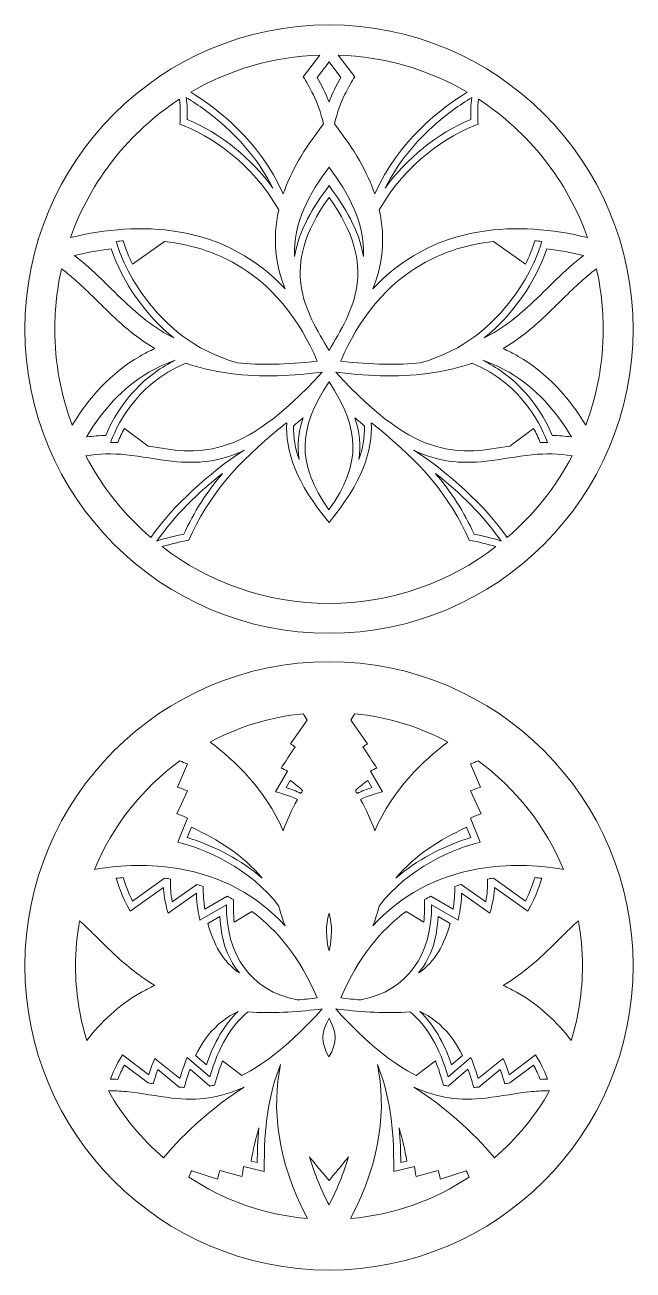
# Model space of a CAD drawing. Header units: millimetres. Extents: x -393 to 393, y -393 to 393.
# Drawn here: x -127 to 127, y -127 to 393 of the extents above; entities that cross this region are included whole.
import ezdxf

# ---------------------------------------------------------------- set-up
doc = ezdxf.new("R2010")
doc.units = ezdxf.units.MM
doc.header["$MEASUREMENT"] = 0
doc.layers.add('layer 1', color=7, linetype='Continuous')

msp = doc.modelspace()

# ---------------------------------------------------------------- linework, layer by layer
at = {"layer": 'layer 1', "lineweight": 9}
for points, knots in [([(126.9587, 265.8121), (126.9587, 335.9523), (70.0989, 392.8121), (-0.0413, 392.8121), (-0.0413, 392.8121), (-70.1815, 392.8121), (-127.0413, 335.9523), (-127.0413, 265.8121), (-127.0413, 265.8121), (-127.0413, 195.6719), (-70.1815, 138.8121), (-0.0413, 138.8121), (-0.0413, 138.8121), (70.0989, 138.8121), (126.9587, 195.6719), (126.9587, 265.8121)], [0, 0, 0, 0, 0.2, 0.2, 0.2, 0.2, 0.4, 0.4, 0.4, 0.4, 0.6, 0.6, 0.6, 0.6, 1, 1, 1, 1]), ([(-10.7662, 371.1088), (-8.4696, 367.4139), (-4.7272, 361.3455), (-2.2898, 351.4717), (-2.2898, 351.4717), (-10.7038, 340.8171), (-16.0721, 331.1531), (-19.135, 322.2672), (-19.135, 322.2672), (-29.0121, 344.4847), (-46.9626, 358.0995), (-57.7676, 364.7082), (-57.7676, 364.7082), (-41.8533, 374.0176), (-23.4901, 379.5955), (-3.879, 380.2414), (-3.879, 380.2414), (-3.879, 380.2414), (-10.7662, 371.1088), (-10.7662, 371.1088)], [0, 0, 0, 0, 0.16666667, 0.16666667, 0.16666667, 0.16666667, 0.33333333, 0.33333333, 0.33333333, 0.33333333, 0.5, 0.5, 0.5, 0.5, 0.66666667, 0.66666667, 0.66666667, 0.66666667, 1, 1, 1, 1]), ([(3.7964, 380.2414), (23.4075, 379.5955), (41.7707, 374.0176), (57.685, 364.7082), (57.685, 364.7082), (46.88, 358.0994), (28.9296, 344.4846), (19.0524, 322.2671), (19.0524, 322.2671), (15.9895, 331.1531), (10.6212, 340.817), (2.2072, 351.4717), (2.2072, 351.4717), (4.6446, 361.3455), (8.387, 367.4139), (10.6836, 371.1088), (10.6836, 371.1088), (10.6836, 371.1088), (3.7964, 380.2414), (3.7964, 380.2414)], [0, 0, 0, 0, 0.16666667, 0.16666667, 0.16666667, 0.16666667, 0.33333333, 0.33333333, 0.33333333, 0.33333333, 0.5, 0.5, 0.5, 0.5, 0.66666667, 0.66666667, 0.66666667, 0.66666667, 1, 1, 1, 1]), ([(-0.0413, 377.3408), (-0.0413, 377.3408), (4.8883, 370.8039), (4.8883, 370.8039), (4.8883, 370.8039), (2.9752, 367.497), (1.3443, 364.194), (-0.0413, 360.4893), (-0.0413, 360.4893), (-1.4269, 364.194), (-3.0578, 367.497), (-4.9709, 370.8039), (-4.9709, 370.8039), (-4.9709, 370.8039), (-0.0413, 377.3408), (-0.0413, 377.3408)], [0, 0, 0, 0, 0.2, 0.2, 0.2, 0.2, 0.4, 0.4, 0.4, 0.4, 0.6, 0.6, 0.6, 0.6, 1, 1, 1, 1]), ([(-62.3075, 351.3994), (-49.7044, 346.7366), (-32.0277, 334.9988), (-21.0456, 315.5965), (-21.0456, 315.5965), (-23.8429, 303.2865), (-22.2052, 292.4933), (-18.3802, 282.5708), (-18.3802, 282.5708), (-29.8048, 294.9576), (-44.5849, 303.3664), (-63.0446, 306.4482), (-63.0446, 306.4482), (-77.8181, 308.9146), (-93.4042, 307.6595), (-108.0095, 304.0027), (-108.0095, 304.0027), (-99.5522, 327.9115), (-83.3783, 348.1737), (-62.4807, 361.7959), (-62.4807, 361.7959), (-62.029, 358.076), (-62.0516, 354.3405), (-62.3075, 351.3994)], [0, 0, 0, 0, 0.14285714, 0.14285714, 0.14285714, 0.14285714, 0.28571429, 0.28571429, 0.28571429, 0.28571429, 0.42857143, 0.42857143, 0.42857143, 0.42857143, 0.57142857, 0.57142857, 0.57142857, 0.57142857, 0.71428571, 0.71428571, 0.71428571, 0.71428571, 1, 1, 1, 1]), ([(-44.7716, 351.6021), (-36.0716, 344.0032), (-28.7022, 334.997), (-23.4872, 324.7023), (-23.4872, 324.7023), (-32.4092, 336.9775), (-45.2082, 347.5373), (-59.2889, 353.3189), (-59.2889, 353.3189), (-59.1546, 356.2803), (-59.2558, 359.4332), (-59.6528, 362.4854), (-59.6528, 362.4854), (-54.3842, 359.3009), (-49.3398, 355.5922), (-44.7716, 351.6021)], [0, 0, 0, 0, 0.2, 0.2, 0.2, 0.2, 0.4, 0.4, 0.4, 0.4, 0.6, 0.6, 0.6, 0.6, 1, 1, 1, 1]), ([(18.2976, 282.5707), (22.1225, 292.4933), (23.7602, 303.2866), (20.963, 315.5965), (20.963, 315.5965), (31.9451, 334.9989), (49.6218, 346.7366), (62.2249, 351.3994), (62.2249, 351.3994), (61.969, 354.3405), (61.9464, 358.076), (62.3981, 361.7959), (62.3981, 361.7959), (83.2956, 348.1738), (99.4696, 327.9117), (107.9269, 304.0028), (107.9269, 304.0028), (93.3217, 307.6596), (77.7356, 308.9146), (62.962, 306.4482), (62.962, 306.4482), (44.5022, 303.3664), (29.7223, 294.9575), (18.2976, 282.5707)], [0, 0, 0, 0, 0.14285714, 0.14285714, 0.14285714, 0.14285714, 0.28571429, 0.28571429, 0.28571429, 0.28571429, 0.42857143, 0.42857143, 0.42857143, 0.42857143, 0.57142857, 0.57142857, 0.57142857, 0.57142857, 0.71428571, 0.71428571, 0.71428571, 0.71428571, 1, 1, 1, 1]), ([(44.689, 351.6021), (49.2572, 355.5922), (54.3016, 359.3009), (59.5702, 362.4854), (59.5702, 362.4854), (59.1732, 359.4332), (59.072, 356.2803), (59.2063, 353.3189), (59.2063, 353.3189), (45.1256, 347.5373), (32.3266, 336.9775), (23.4046, 324.7023), (23.4046, 324.7023), (28.6196, 334.997), (35.989, 344.0032), (44.689, 351.6021)], [0, 0, 0, 0, 0.2, 0.2, 0.2, 0.2, 0.4, 0.4, 0.4, 0.4, 0.6, 0.6, 0.6, 0.6, 1, 1, 1, 1]), ([(-14.413, 296.1048), (-15.1051, 309.9375), (-8.2165, 322.7067), (-0.0413, 333.3981), (-0.0413, 333.3981), (8.1339, 322.7067), (15.0225, 309.9375), (14.3304, 296.1048), (14.3304, 296.1048), (12.4121, 307.6499), (6.6044, 316.5), (-0.0413, 325.7525), (-0.0413, 325.7525), (-6.687, 316.5), (-12.4947, 307.6499), (-14.413, 296.1048)], [0, 0, 0, 0, 0.2, 0.2, 0.2, 0.2, 0.4, 0.4, 0.4, 0.4, 0.6, 0.6, 0.6, 0.6, 1, 1, 1, 1]), ([(-0.0413, 256.8912), (-9.7671, 273.5675), (-21.4379, 291.0151), (-0.0413, 320.8048), (-0.0413, 320.8048), (21.3553, 291.0151), (9.6845, 273.5675), (-0.0413, 256.8912)], [0, 0, 0, 0, 0.33333333, 0.33333333, 0.33333333, 0.33333333, 1, 1, 1, 1]), ([(-68.7163, 302.3739), (-45.9025, 299.8934), (-20.3001, 288.1575), (-4.9418, 252.4455), (-4.9418, 252.4455), (-18.012, 250.8851), (-28.9581, 250.7831), (-38.288, 251.7673), (-38.288, 251.7673), (-74.5799, 261.636), (-87.6505, 296.7433), (-88.8596, 302.4398), (-88.8596, 302.4398), (-87.9085, 302.5291), (-86.9415, 302.6079), (-85.9603, 302.6741), (-85.9603, 302.6741), (-84.9801, 299.3536), (-83.654, 295.9695), (-82.1116, 292.883), (-82.1116, 292.883), (-82.1116, 292.883), (-68.7163, 302.3739), (-68.7163, 302.3739)], [0, 0, 0, 0, 0.14285714, 0.14285714, 0.14285714, 0.14285714, 0.28571429, 0.28571429, 0.28571429, 0.28571429, 0.42857143, 0.42857143, 0.42857143, 0.42857143, 0.57142857, 0.57142857, 0.57142857, 0.57142857, 0.71428571, 0.71428571, 0.71428571, 0.71428571, 1, 1, 1, 1]), ([(4.8592, 252.4455), (20.2175, 288.1575), (45.8199, 299.8934), (68.6337, 302.3739), (68.6337, 302.3739), (68.6337, 302.3739), (82.029, 292.883), (82.029, 292.883), (82.029, 292.883), (83.5714, 295.9695), (84.8975, 299.3536), (85.8777, 302.6741), (85.8777, 302.6741), (86.8589, 302.6079), (87.8259, 302.5291), (88.777, 302.4398), (88.777, 302.4398), (87.5679, 296.7433), (74.4973, 261.636), (38.2054, 251.7673), (38.2054, 251.7673), (28.8755, 250.7831), (17.9294, 250.8851), (4.8592, 252.4455)], [0, 0, 0, 0, 0.14285714, 0.14285714, 0.14285714, 0.14285714, 0.28571429, 0.28571429, 0.28571429, 0.28571429, 0.42857143, 0.42857143, 0.42857143, 0.42857143, 0.57142857, 0.57142857, 0.57142857, 0.57142857, 0.71428571, 0.71428571, 0.71428571, 0.71428571, 1, 1, 1, 1]), ([(-90.9856, 299.3145), (-86.443, 285.4507), (-76.3199, 271.3229), (-64.8804, 262.1431), (-64.8804, 262.1431), (-72.111, 265.771), (-78.3471, 270.6282), (-84.253, 276.1208), (-84.253, 276.1208), (-91.5961, 282.9503), (-98.2709, 290.4465), (-106.322, 296.4904), (-106.322, 296.4904), (-101.2792, 297.7603), (-96.1517, 298.7151), (-90.9856, 299.3145)], [0, 0, 0, 0, 0.2, 0.2, 0.2, 0.2, 0.4, 0.4, 0.4, 0.4, 0.6, 0.6, 0.6, 0.6, 1, 1, 1, 1]), ([(64.7978, 262.1431), (76.2373, 271.3229), (86.3604, 285.4507), (90.903, 299.3145), (90.903, 299.3145), (96.0691, 298.7151), (101.1966, 297.7603), (106.2394, 296.4904), (106.2394, 296.4904), (98.1883, 290.4465), (91.5135, 282.9503), (84.1704, 276.1208), (84.1704, 276.1208), (78.2645, 270.6282), (72.0284, 265.771), (64.7978, 262.1431)], [0, 0, 0, 0, 0.2, 0.2, 0.2, 0.2, 0.4, 0.4, 0.4, 0.4, 0.6, 0.6, 0.6, 0.6, 1, 1, 1, 1]), ([(-89.4949, 270.4847), (-84.2802, 265.6347), (-78.8713, 261.2829), (-72.7646, 257.6798), (-72.7646, 257.6798), (-74.9092, 256.7113), (-77.0163, 255.6286), (-79.0814, 254.4284), (-79.0814, 254.4284), (-91.1185, 247.432), (-100.2712, 237.3729), (-107.3048, 225.6851), (-107.3048, 225.6851), (-111.9783, 238.1723), (-114.5337, 251.6938), (-114.5337, 265.8121), (-114.5337, 265.8121), (-114.5337, 274.4461), (-113.5778, 282.8569), (-111.7667, 290.9443), (-111.7667, 290.9443), (-109.2066, 289.0814), (-106.7814, 287.042), (-104.4316, 284.9049), (-104.4316, 284.9049), (-99.3132, 280.2498), (-94.5632, 275.1985), (-89.4949, 270.4847)], [0, 0, 0, 0, 0.125, 0.125, 0.125, 0.125, 0.25, 0.25, 0.25, 0.25, 0.375, 0.375, 0.375, 0.375, 0.5, 0.5, 0.5, 0.5, 0.625, 0.625, 0.625, 0.625, 0.75, 0.75, 0.75, 0.75, 1, 1, 1, 1]), ([(72.682, 257.6798), (78.7887, 261.2829), (84.1974, 265.6347), (89.4123, 270.4847), (89.4123, 270.4847), (94.4806, 275.1986), (99.2307, 280.2499), (104.349, 284.9049), (104.349, 284.9049), (106.6987, 287.0419), (109.1239, 289.0814), (111.6841, 290.9444), (111.6841, 290.9444), (113.4953, 282.857), (114.4511, 274.4461), (114.4511, 265.8121), (114.4511, 265.8121), (114.4511, 251.6938), (111.8957, 238.1723), (107.2222, 225.6852), (107.2222, 225.6852), (100.1887, 237.373), (91.0359, 247.432), (78.9988, 254.4284), (78.9988, 254.4284), (76.9337, 255.6286), (74.8266, 256.7114), (72.682, 257.6798)], [0, 0, 0, 0, 0.125, 0.125, 0.125, 0.125, 0.25, 0.25, 0.25, 0.25, 0.375, 0.375, 0.375, 0.375, 0.5, 0.5, 0.5, 0.5, 0.625, 0.625, 0.625, 0.625, 0.75, 0.75, 0.75, 0.75, 1, 1, 1, 1]), ([(-101.2685, 220.7772), (-94.832, 231.749), (-86.4241, 241.2578), (-75.2136, 247.7738), (-75.2136, 247.7738), (-71.6749, 249.8306), (-68.0019, 251.4963), (-64.2182, 252.798), (-64.2182, 252.798), (-67.1076, 251.3821), (-69.9174, 249.7104), (-72.6278, 247.7577), (-72.6278, 247.7577), (-81.8566, 241.1089), (-88.903, 231.8567), (-93.262, 221.4066), (-93.262, 221.4066), (-95.9394, 221.3561), (-98.5974, 221.1521), (-101.2685, 220.7772)], [0, 0, 0, 0, 0.16666667, 0.16666667, 0.16666667, 0.16666667, 0.33333333, 0.33333333, 0.33333333, 0.33333333, 0.5, 0.5, 0.5, 0.5, 0.66666667, 0.66666667, 0.66666667, 0.66666667, 1, 1, 1, 1]), ([(-59.8024, 251.6224), (-54.6318, 249.7759), (-49.2799, 248.4756), (-43.7661, 247.6263), (-43.7661, 247.6263), (-30.8253, 245.6328), (-17.3314, 246.1215), (-4.3715, 247.6689), (-4.3715, 247.6689), (-4.3715, 247.6689), (-2.8402, 247.8517), (-2.8402, 247.8517), (-2.8402, 247.8517), (-37.5089, 209.6936), (-55.1958, 213.7333), (-75.5494, 216.9523), (-75.5494, 216.9523), (-75.5494, 216.9523), (-85.4552, 224.3847), (-85.4552, 224.3847), (-85.4552, 224.3847), (-86.5077, 222.493), (-87.4239, 220.4653), (-88.2382, 218.441), (-88.2382, 218.441), (-89.2447, 218.494), (-90.2648, 218.5278), (-91.3003, 218.5381), (-91.3003, 218.5381), (-89.3841, 223.5738), (-81.5828, 242.561), (-59.8024, 251.6224)], [0, 0, 0, 0, 0.11111111, 0.11111111, 0.11111111, 0.11111111, 0.22222222, 0.22222222, 0.22222222, 0.22222222, 0.33333333, 0.33333333, 0.33333333, 0.33333333, 0.44444444, 0.44444444, 0.44444444, 0.44444444, 0.55555556, 0.55555556, 0.55555556, 0.55555556, 0.66666667, 0.66666667, 0.66666667, 0.66666667, 0.77777778, 0.77777778, 0.77777778, 0.77777778, 1, 1, 1, 1]), ([(4.2889, 247.6689), (17.2488, 246.1215), (30.7427, 245.633), (43.6835, 247.6263), (43.6835, 247.6263), (49.1972, 248.4756), (54.5491, 249.7759), (59.7198, 251.6224), (59.7198, 251.6224), (81.5001, 242.561), (89.3015, 223.5738), (91.2177, 218.5381), (91.2177, 218.5381), (90.1822, 218.5278), (89.1621, 218.494), (88.1556, 218.441), (88.1556, 218.441), (87.3413, 220.4653), (86.4251, 222.493), (85.3726, 224.3847), (85.3726, 224.3847), (85.3726, 224.3847), (75.4668, 216.9523), (75.4668, 216.9523), (75.4668, 216.9523), (55.1132, 213.7333), (37.4263, 209.6936), (2.7576, 247.8517), (2.7576, 247.8517), (2.7576, 247.8517), (4.2889, 247.6689), (4.2889, 247.6689)], [0, 0, 0, 0, 0.11111111, 0.11111111, 0.11111111, 0.11111111, 0.22222222, 0.22222222, 0.22222222, 0.22222222, 0.33333333, 0.33333333, 0.33333333, 0.33333333, 0.44444444, 0.44444444, 0.44444444, 0.44444444, 0.55555556, 0.55555556, 0.55555556, 0.55555556, 0.66666667, 0.66666667, 0.66666667, 0.66666667, 0.77777778, 0.77777778, 0.77777778, 0.77777778, 1, 1, 1, 1]), ([(75.131, 247.7738), (86.3415, 241.2578), (94.7494, 231.749), (101.1859, 220.7772), (101.1859, 220.7772), (98.5148, 221.1521), (95.8568, 221.3561), (93.1794, 221.4066), (93.1794, 221.4066), (88.8204, 231.8567), (81.774, 241.1089), (72.5452, 247.7577), (72.5452, 247.7577), (69.8348, 249.7104), (67.025, 251.3821), (64.1356, 252.798), (64.1356, 252.798), (67.9193, 251.4963), (71.5923, 249.8306), (75.131, 247.7738)], [0, 0, 0, 0, 0.16666667, 0.16666667, 0.16666667, 0.16666667, 0.33333333, 0.33333333, 0.33333333, 0.33333333, 0.5, 0.5, 0.5, 0.5, 0.66666667, 0.66666667, 0.66666667, 0.66666667, 1, 1, 1, 1]), ([(-0.0414, 190.4074), (-13.7487, 209.8228), (-13.0397, 224.1409), (-0.0412, 243.7764), (-0.0412, 243.7764), (12.957, 224.1407), (13.6658, 209.8225), (-0.0414, 190.4074)], [0, 0, 0, 0, 0.33333333, 0.33333333, 0.33333333, 0.33333333, 1, 1, 1, 1]), ([(-14.8666, 225.3535), (-13.5201, 226.4795), (-12.1955, 227.6334), (-10.8909, 228.811), (-10.8909, 228.811), (-12.8523, 222.8754), (-13.4279, 217.1649), (-12.5424, 211.3575), (-12.5424, 211.3575), (-14.0716, 215.8568), (-14.9434, 220.5392), (-14.8666, 225.3535)], [0, 0, 0, 0, 0.25, 0.25, 0.25, 0.25, 0.5, 0.5, 0.5, 0.5, 1, 1, 1, 1]), ([(10.8081, 228.8113), (12.1126, 227.6336), (13.4374, 226.4795), (14.784, 225.3535), (14.784, 225.3535), (14.8608, 220.5388), (13.9888, 215.8561), (12.4594, 211.3564), (12.4594, 211.3564), (13.3452, 217.1643), (12.7696, 222.8753), (10.8081, 228.8113)], [0, 0, 0, 0, 0.25, 0.25, 0.25, 0.25, 0.5, 0.5, 0.5, 0.5, 1, 1, 1, 1]), ([(-58.5916, 177.6363), (-50.4171, 196.3987), (-38.3554, 209.9801), (-20.2628, 224.715), (-20.2628, 224.715), (-19.4038, 225.3787), (-18.5521, 226.0573), (-17.7081, 226.7485), (-17.7081, 226.7485), (-18.2951, 215.052), (-13.8629, 201.5936), (-0.0413, 185.1387), (-0.0413, 185.1387), (13.7804, 201.5937), (18.2124, 215.0521), (17.6254, 226.7485), (17.6254, 226.7485), (18.4694, 226.0573), (19.3212, 225.3787), (20.1801, 224.7149), (20.1801, 224.7149), (38.2728, 209.9801), (50.3345, 196.3987), (58.509, 177.6363), (58.509, 177.6363), (62.4166, 176.9051), (65.8447, 176.1802), (69.6885, 174.9958), (69.6885, 174.9958), (50.3792, 160.1477), (26.1999, 151.3197), (-0.0413, 151.3197), (-0.0413, 151.3197), (-26.2825, 151.3197), (-50.4618, 160.1477), (-69.7712, 174.9958), (-69.7712, 174.9958), (-65.9273, 176.1801), (-62.4993, 176.9051), (-58.5916, 177.6363)], [0, 0, 0, 0, 0.09090909, 0.09090909, 0.09090909, 0.09090909, 0.18181818, 0.18181818, 0.18181818, 0.18181818, 0.27272727, 0.27272727, 0.27272727, 0.27272727, 0.36363636, 0.36363636, 0.36363636, 0.36363636, 0.45454545, 0.45454545, 0.45454545, 0.45454545, 0.54545455, 0.54545455, 0.54545455, 0.54545455, 0.63636364, 0.63636364, 0.63636364, 0.63636364, 0.72727273, 0.72727273, 0.72727273, 0.72727273, 0.81818182, 0.81818182, 0.81818182, 0.81818182, 1, 1, 1, 1]), ([(-84.8072, 213.3532), (-78.383, 212.713), (-72.0641, 211.3587), (-65.6514, 210.6491), (-65.6514, 210.6491), (-54.7634, 209.4443), (-45.5604, 210.5295), (-35.5344, 215.1952), (-35.5344, 215.1952), (-35.526, 215.199), (-35.5174, 215.2032), (-35.5089, 215.207), (-35.5089, 215.207), (-50.2203, 205.8111), (-65.0984, 192.1892), (-74.4152, 178.7629), (-74.4152, 178.7629), (-85.528, 188.2667), (-94.7994, 199.8613), (-101.6197, 212.9374), (-101.6197, 212.9374), (-96.0394, 213.8628), (-90.5764, 213.9282), (-84.8072, 213.3532)], [0, 0, 0, 0, 0.14285714, 0.14285714, 0.14285714, 0.14285714, 0.28571429, 0.28571429, 0.28571429, 0.28571429, 0.42857143, 0.42857143, 0.42857143, 0.42857143, 0.57142857, 0.57142857, 0.57142857, 0.57142857, 0.71428571, 0.71428571, 0.71428571, 0.71428571, 1, 1, 1, 1]), ([(35.4518, 215.1952), (45.4781, 210.5294), (54.6808, 209.4443), (65.5688, 210.6491), (65.5688, 210.6491), (71.9815, 211.3587), (78.3005, 212.7131), (84.7246, 213.3532), (84.7246, 213.3532), (90.4937, 213.9281), (95.9569, 213.8628), (101.5371, 212.9374), (101.5371, 212.9374), (94.7168, 199.8613), (85.4453, 188.2667), (74.3326, 178.763), (74.3326, 178.763), (65.0158, 192.1893), (50.1376, 205.8112), (35.4263, 215.207), (35.4263, 215.207), (35.4348, 215.2032), (35.4434, 215.1991), (35.4518, 215.1952)], [0, 0, 0, 0, 0.14285714, 0.14285714, 0.14285714, 0.14285714, 0.28571429, 0.28571429, 0.28571429, 0.28571429, 0.42857143, 0.42857143, 0.42857143, 0.42857143, 0.57142857, 0.57142857, 0.57142857, 0.57142857, 0.71428571, 0.71428571, 0.71428571, 0.71428571, 1, 1, 1, 1]), ([(-71.9147, 177.3315), (-64.7589, 187.6894), (-54.377, 197.8436), (-44.4515, 205.5522), (-44.4515, 205.5522), (-50.8799, 198.2323), (-56.6387, 189.1006), (-60.6535, 180.1819), (-60.6535, 180.1819), (-64.4916, 179.4362), (-68.1895, 178.5466), (-71.9147, 177.3315)], [0, 0, 0, 0, 0.25, 0.25, 0.25, 0.25, 0.5, 0.5, 0.5, 0.5, 1, 1, 1, 1]), ([(44.3689, 205.5522), (54.2944, 197.8436), (64.6763, 187.6894), (71.8321, 177.3315), (71.8321, 177.3315), (68.1069, 178.5466), (64.409, 179.4362), (60.5709, 180.1819), (60.5709, 180.1819), (56.5561, 189.1006), (50.7973, 198.2323), (44.3689, 205.5522)], [0, 0, 0, 0, 0.25, 0.25, 0.25, 0.25, 0.5, 0.5, 0.5, 0.5, 1, 1, 1, 1]), ([(126.9587, -0.0413), (126.9587, 70.0989), (70.0989, 126.9587), (-0.0413, 126.9587), (-0.0413, 126.9587), (-70.1815, 126.9587), (-127.0413, 70.0989), (-127.0413, -0.0413), (-127.0413, -0.0413), (-127.0413, -70.1815), (-70.1815, -127.0413), (-0.0413, -127.0413), (-0.0413, -127.0413), (70.0989, -127.0413), (126.9587, -70.1815), (126.9587, -0.0413)], [0, 0, 0, 0, 0.2, 0.2, 0.2, 0.2, 0.4, 0.4, 0.4, 0.4, 0.6, 0.6, 0.6, 0.6, 1, 1, 1, 1]), ([(-49.7223, 93.4303), (-37.8951, 99.7296), (-24.7311, 103.85), (-10.7662, 105.2554), (-10.7662, 105.2554), (-10.2698, 104.4567), (-9.7057, 103.5472), (-9.1021, 102.5124), (-9.1021, 102.5124), (-9.1021, 102.5124), (-16.1402, 92.7349), (-16.1402, 92.7349), (-16.1402, 92.7349), (-15.5378, 92.3547), (-14.8965, 91.8866), (-14.2301, 91.3312), (-14.2301, 91.3312), (-15.7039, 89.11), (-18.6847, 84.5329), (-19.9968, 82.5763), (-19.9968, 82.5763), (-19.2336, 82.2534), (-18.3293, 81.8171), (-17.334, 81.2656), (-17.334, 81.2656), (-17.334, 81.2656), (-22.3828, 72.5898), (-22.3828, 72.5898), (-22.3828, 72.5898), (-20.6244, 72.2247), (-17.0392, 71.2584), (-13.2311, 69.4458), (-13.2311, 69.4458), (-15.7565, 64.9162), (-17.6991, 60.5795), (-19.135, 56.4138), (-19.135, 56.4138), (-26.8295, 73.7217), (-39.4238, 85.8093), (-49.7223, 93.4303)], [0, 0, 0, 0, 0.09090909, 0.09090909, 0.09090909, 0.09090909, 0.18181818, 0.18181818, 0.18181818, 0.18181818, 0.27272727, 0.27272727, 0.27272727, 0.27272727, 0.36363636, 0.36363636, 0.36363636, 0.36363636, 0.45454545, 0.45454545, 0.45454545, 0.45454545, 0.54545455, 0.54545455, 0.54545455, 0.54545455, 0.63636364, 0.63636364, 0.63636364, 0.63636364, 0.72727273, 0.72727273, 0.72727273, 0.72727273, 0.81818182, 0.81818182, 0.81818182, 0.81818182, 1, 1, 1, 1]), ([(19.0524, 56.4137), (17.6165, 60.5794), (15.6738, 64.9163), (13.1483, 69.4457), (13.1483, 69.4457), (16.9565, 71.2584), (20.5418, 72.2247), (22.3002, 72.5898), (22.3002, 72.5898), (22.3002, 72.5898), (17.2514, 81.2656), (17.2514, 81.2656), (17.2514, 81.2656), (18.2466, 81.8172), (19.151, 82.2534), (19.9142, 82.5763), (19.9142, 82.5763), (18.6021, 84.5329), (15.6213, 89.11), (14.1475, 91.3312), (14.1475, 91.3312), (14.8139, 91.8866), (15.4552, 92.3547), (16.0576, 92.7349), (16.0576, 92.7349), (16.0576, 92.7349), (9.0195, 102.5124), (9.0195, 102.5124), (9.0195, 102.5124), (9.6231, 103.5472), (10.1872, 104.4567), (10.6836, 105.2554), (10.6836, 105.2554), (24.6485, 103.85), (37.8126, 99.7297), (49.6397, 93.4303), (49.6397, 93.4303), (39.3411, 85.8092), (26.747, 73.7216), (19.0524, 56.4137)], [0, 0, 0, 0, 0.09090909, 0.09090909, 0.09090909, 0.09090909, 0.18181818, 0.18181818, 0.18181818, 0.18181818, 0.27272727, 0.27272727, 0.27272727, 0.27272727, 0.36363636, 0.36363636, 0.36363636, 0.36363636, 0.45454545, 0.45454545, 0.45454545, 0.45454545, 0.54545455, 0.54545455, 0.54545455, 0.54545455, 0.63636364, 0.63636364, 0.63636364, 0.63636364, 0.72727273, 0.72727273, 0.72727273, 0.72727273, 0.81818182, 0.81818182, 0.81818182, 0.81818182, 1, 1, 1, 1]), ([(-63.1869, 51.5994), (-52.9599, 49.2413), (-32.6328, 40.7165), (-20.9413, 24.8963), (-20.9413, 24.8963), (-20.2737, 22.0992), (-19.4055, 19.3769), (-18.3802, 16.7174), (-18.3802, 16.7174), (-29.8048, 29.1042), (-44.5851, 37.5131), (-63.0447, 40.5948), (-63.0447, 40.5948), (-74.4648, 42.5012), (-86.371, 42.1839), (-97.934, 40.2526), (-97.934, 40.2526), (-90.4335, 58.455), (-78.0038, 74.1071), (-62.3075, 85.546), (-62.3075, 85.546), (-61.2816, 85.1665), (-60.222, 84.7399), (-59.1352, 84.2663), (-59.1352, 84.2663), (-59.1352, 84.2663), (-63.252, 74.5938), (-63.252, 74.5938), (-63.252, 74.5938), (-62.3079, 74.2707), (-60.9017, 73.7465), (-59.1521, 72.9969), (-59.1521, 72.9969), (-59.1521, 72.9969), (-63.5496, 63.4993), (-63.5496, 63.4993), (-63.5496, 63.4993), (-62.1788, 62.9562), (-60.6751, 62.3474), (-59.0704, 61.663), (-59.0704, 61.663), (-59.0704, 61.663), (-63.1869, 51.5994), (-63.1869, 51.5994)], [0, 0, 0, 0, 0.08333333, 0.08333333, 0.08333333, 0.08333333, 0.16666667, 0.16666667, 0.16666667, 0.16666667, 0.25, 0.25, 0.25, 0.25, 0.33333333, 0.33333333, 0.33333333, 0.33333333, 0.41666667, 0.41666667, 0.41666667, 0.41666667, 0.5, 0.5, 0.5, 0.5, 0.58333333, 0.58333333, 0.58333333, 0.58333333, 0.66666667, 0.66666667, 0.66666667, 0.66666667, 0.75, 0.75, 0.75, 0.75, 0.83333333, 0.83333333, 0.83333333, 0.83333333, 1, 1, 1, 1]), ([(20.8585, 24.896), (32.5499, 40.7165), (52.8773, 49.2413), (63.1043, 51.5994), (63.1043, 51.5994), (63.1043, 51.5994), (58.9878, 61.663), (58.9878, 61.663), (58.9878, 61.663), (60.5924, 62.3474), (62.0962, 62.9562), (63.467, 63.4993), (63.467, 63.4993), (63.467, 63.4993), (59.0695, 72.9969), (59.0695, 72.9969), (59.0695, 72.9969), (60.819, 73.7466), (62.2253, 74.2707), (63.1694, 74.5938), (63.1694, 74.5938), (63.1694, 74.5938), (59.0526, 84.2663), (59.0526, 84.2663), (59.0526, 84.2663), (60.1394, 84.7399), (61.199, 85.1665), (62.2249, 85.546), (62.2249, 85.546), (77.921, 74.1071), (90.3508, 58.4551), (97.8513, 40.2528), (97.8513, 40.2528), (86.2884, 42.1841), (74.3823, 42.5014), (62.9621, 40.5948), (62.9621, 40.5948), (44.5022, 37.513), (29.7223, 29.1041), (18.2976, 16.7173), (18.2976, 16.7173), (19.3227, 19.3768), (20.1909, 22.099), (20.8585, 24.896)], [0, 0, 0, 0, 0.08333333, 0.08333333, 0.08333333, 0.08333333, 0.16666667, 0.16666667, 0.16666667, 0.16666667, 0.25, 0.25, 0.25, 0.25, 0.33333333, 0.33333333, 0.33333333, 0.33333333, 0.41666667, 0.41666667, 0.41666667, 0.41666667, 0.5, 0.5, 0.5, 0.5, 0.58333333, 0.58333333, 0.58333333, 0.58333333, 0.66666667, 0.66666667, 0.66666667, 0.66666667, 0.75, 0.75, 0.75, 0.75, 0.83333333, 0.83333333, 0.83333333, 0.83333333, 1, 1, 1, 1]), ([(-16.2518, 77.3867), (-16.2518, 77.3867), (-17.9818, 74.4138), (-17.9818, 74.4138), (-17.9818, 74.4138), (-15.8925, 73.7562), (-13.7926, 72.9325), (-11.7824, 71.9576), (-11.7824, 71.9576), (-11.5554, 72.3384), (-11.3244, 72.7206), (-11.0892, 73.1042), (-11.0892, 73.1042), (-12.6414, 74.6333), (-14.3854, 76.1047), (-16.2518, 77.3867)], [0, 0, 0, 0, 0.2, 0.2, 0.2, 0.2, 0.4, 0.4, 0.4, 0.4, 0.6, 0.6, 0.6, 0.6, 1, 1, 1, 1]), ([(16.1692, 77.3867), (14.3028, 76.1046), (12.5587, 74.6333), (11.0064, 73.104), (11.0064, 73.104), (11.2417, 72.7205), (11.4727, 72.3383), (11.6996, 71.9575), (11.6996, 71.9575), (13.7099, 72.9325), (15.8099, 73.7561), (17.8992, 74.4138), (17.8992, 74.4138), (17.8992, 74.4138), (16.1692, 77.3867), (16.1692, 77.3867)], [0, 0, 0, 0, 0.2, 0.2, 0.2, 0.2, 0.4, 0.4, 0.4, 0.4, 0.6, 0.6, 0.6, 0.6, 1, 1, 1, 1]), ([(-57.5202, 57.8291), (-46.3537, 52.7718), (-35.8345, 46.0656), (-28.0002, 36.6092), (-28.0002, 36.6092), (-36.6356, 44.0624), (-47.3747, 49.7629), (-57.6991, 53.0663), (-57.6991, 53.0663), (-58.2206, 53.2331), (-58.7445, 53.3946), (-59.2706, 53.5496), (-59.2706, 53.5496), (-59.2706, 53.5496), (-57.5202, 57.8291), (-57.5202, 57.8291)], [0, 0, 0, 0, 0.2, 0.2, 0.2, 0.2, 0.4, 0.4, 0.4, 0.4, 0.6, 0.6, 0.6, 0.6, 1, 1, 1, 1]), ([(27.9176, 36.6092), (35.7519, 46.0656), (46.2711, 52.7718), (57.4376, 57.8291), (57.4376, 57.8291), (57.4376, 57.8291), (59.188, 53.5496), (59.188, 53.5496), (59.188, 53.5496), (58.6619, 53.3946), (58.138, 53.2331), (57.6165, 53.0663), (57.6165, 53.0663), (47.2921, 49.7629), (36.553, 44.0624), (27.9176, 36.6092)], [0, 0, 0, 0, 0.2, 0.2, 0.2, 0.2, 0.4, 0.4, 0.4, 0.4, 0.6, 0.6, 0.6, 0.6, 1, 1, 1, 1]), ([(-39.6019, 18.2057), (-39.6019, 18.2057), (-32.2007, 22.7099), (-32.2007, 22.7099), (-32.2007, 22.7099), (-21.7439, 14.9888), (-12.1991, 3.4672), (-4.9418, -13.4079), (-4.9418, -13.4079), (-7.83, -13.7527), (-10.6145, -14.0263), (-13.3007, -14.2327), (-13.3007, -14.2327), (-32.7818, -10.6216), (-43.2338, 4.9746), (-42.8529, 25.5155), (-42.8529, 25.5155), (-42.8529, 25.5155), (-53.9566, 19.0388), (-53.9566, 19.0388), (-53.9566, 19.0388), (-55.0239, 23.6153), (-55.362, 27.6395), (-55.42, 30.2991), (-55.42, 30.2991), (-55.42, 30.2991), (-67.2233, 21.9906), (-67.2233, 21.9906), (-67.2233, 21.9906), (-68.6091, 26.6375), (-69.1083, 30.5156), (-69.1223, 32.6954), (-69.1223, 32.6954), (-69.1223, 32.6954), (-83.1022, 22.7901), (-83.1022, 22.7901), (-83.1022, 22.7901), (-86.678, 29.3484), (-88.4498, 34.6561), (-88.8596, 36.5864), (-88.8596, 36.5864), (-87.9085, 36.6757), (-86.9415, 36.7545), (-85.9603, 36.8207), (-85.9603, 36.8207), (-84.9801, 33.5002), (-83.654, 30.1161), (-82.1116, 27.0296), (-82.1116, 27.0296), (-82.1116, 27.0296), (-68.7163, 36.5205), (-68.7163, 36.5205), (-68.7163, 36.5205), (-67.9003, 36.4318), (-67.0807, 36.3312), (-66.2584, 36.2182), (-66.2584, 36.2182), (-66.2368, 32.7941), (-66.2212, 30.1993), (-65.4744, 26.7514), (-65.4744, 26.7514), (-65.4744, 26.7514), (-55.2656, 33.9375), (-55.2656, 33.9375), (-55.2656, 33.9375), (-54.3756, 33.6861), (-53.485, 33.4172), (-52.5949, 33.1301), (-52.5949, 33.1301), (-52.5228, 29.8573), (-52.4278, 26.8484), (-51.9067, 23.576), (-51.9067, 23.576), (-51.9067, 23.576), (-42.5411, 29.0388), (-42.5411, 29.0388), (-42.5411, 29.0388), (-41.6661, 28.6027), (-40.7942, 28.1453), (-39.9261, 27.6659), (-39.9261, 27.6659), (-39.9849, 24.4487), (-40.0022, 21.4323), (-39.6019, 18.2057)], [0, 0, 0, 0, 0.04545455, 0.04545455, 0.04545455, 0.04545455, 0.09090909, 0.09090909, 0.09090909, 0.09090909, 0.13636364, 0.13636364, 0.13636364, 0.13636364, 0.18181818, 0.18181818, 0.18181818, 0.18181818, 0.22727273, 0.22727273, 0.22727273, 0.22727273, 0.27272727, 0.27272727, 0.27272727, 0.27272727, 0.31818182, 0.31818182, 0.31818182, 0.31818182, 0.36363636, 0.36363636, 0.36363636, 0.36363636, 0.40909091, 0.40909091, 0.40909091, 0.40909091, 0.45454545, 0.45454545, 0.45454545, 0.45454545, 0.5, 0.5, 0.5, 0.5, 0.54545455, 0.54545455, 0.54545455, 0.54545455, 0.59090909, 0.59090909, 0.59090909, 0.59090909, 0.63636364, 0.63636364, 0.63636364, 0.63636364, 0.68181818, 0.68181818, 0.68181818, 0.68181818, 0.72727273, 0.72727273, 0.72727273, 0.72727273, 0.77272727, 0.77272727, 0.77272727, 0.77272727, 0.81818182, 0.81818182, 0.81818182, 0.81818182, 0.86363636, 0.86363636, 0.86363636, 0.86363636, 0.90909091, 0.90909091, 0.90909091, 0.90909091, 1, 1, 1, 1]), ([(39.8435, 27.6659), (40.7116, 28.1453), (41.5835, 28.6027), (42.4585, 29.0388), (42.4585, 29.0388), (42.4585, 29.0388), (51.8241, 23.576), (51.8241, 23.576), (51.8241, 23.576), (52.3452, 26.8484), (52.4402, 29.8573), (52.5123, 33.1301), (52.5123, 33.1301), (53.4024, 33.4172), (54.293, 33.6861), (55.183, 33.9375), (55.183, 33.9375), (55.183, 33.9375), (65.3918, 26.7514), (65.3918, 26.7514), (65.3918, 26.7514), (66.1386, 30.1993), (66.1542, 32.7941), (66.1757, 36.2182), (66.1757, 36.2182), (66.9981, 36.3312), (67.8177, 36.4318), (68.6337, 36.5205), (68.6337, 36.5205), (68.6337, 36.5205), (82.029, 27.0296), (82.029, 27.0296), (82.029, 27.0296), (83.5714, 30.1161), (84.8975, 33.5002), (85.8777, 36.8207), (85.8777, 36.8207), (86.8589, 36.7545), (87.8259, 36.6757), (88.777, 36.5864), (88.777, 36.5864), (88.3672, 34.6561), (86.5955, 29.3483), (83.0197, 22.7901), (83.0197, 22.7901), (83.0197, 22.7901), (69.0397, 32.6954), (69.0397, 32.6954), (69.0397, 32.6954), (69.0257, 30.5156), (68.5265, 26.6375), (67.1406, 21.9906), (67.1406, 21.9906), (67.1406, 21.9906), (55.3374, 30.2991), (55.3374, 30.2991), (55.3374, 30.2991), (55.2794, 27.6395), (54.9413, 23.6153), (53.874, 19.0388), (53.874, 19.0388), (53.874, 19.0388), (42.7703, 25.5155), (42.7703, 25.5155), (42.7703, 25.5155), (43.1512, 4.9746), (32.6992, -10.6216), (13.2181, -14.2327), (13.2181, -14.2327), (10.5319, -14.0263), (7.7474, -13.7527), (4.8592, -13.4079), (4.8592, -13.4079), (12.1165, 3.4672), (21.6613, 14.9888), (32.1181, 22.7099), (32.1181, 22.7099), (32.1181, 22.7099), (39.5193, 18.2057), (39.5193, 18.2057), (39.5193, 18.2057), (39.9196, 21.4323), (39.9023, 24.4487), (39.8435, 27.6659)], [0, 0, 0, 0, 0.04545455, 0.04545455, 0.04545455, 0.04545455, 0.09090909, 0.09090909, 0.09090909, 0.09090909, 0.13636364, 0.13636364, 0.13636364, 0.13636364, 0.18181818, 0.18181818, 0.18181818, 0.18181818, 0.22727273, 0.22727273, 0.22727273, 0.22727273, 0.27272727, 0.27272727, 0.27272727, 0.27272727, 0.31818182, 0.31818182, 0.31818182, 0.31818182, 0.36363636, 0.36363636, 0.36363636, 0.36363636, 0.40909091, 0.40909091, 0.40909091, 0.40909091, 0.45454545, 0.45454545, 0.45454545, 0.45454545, 0.5, 0.5, 0.5, 0.5, 0.54545455, 0.54545455, 0.54545455, 0.54545455, 0.59090909, 0.59090909, 0.59090909, 0.59090909, 0.63636364, 0.63636364, 0.63636364, 0.63636364, 0.68181818, 0.68181818, 0.68181818, 0.68181818, 0.72727273, 0.72727273, 0.72727273, 0.72727273, 0.77272727, 0.77272727, 0.77272727, 0.77272727, 0.81818182, 0.81818182, 0.81818182, 0.81818182, 0.86363636, 0.86363636, 0.86363636, 0.86363636, 0.90909091, 0.90909091, 0.90909091, 0.90909091, 1, 1, 1, 1]), ([(-0.0413, 6.2245), (-1.4015, 11.633), (-1.4504, 16.605), (-0.0413, 22.0341), (-0.0413, 22.0341), (1.3678, 16.605), (1.3189, 11.633), (-0.0413, 6.2245)], [0, 0, 0, 0, 0.33333333, 0.33333333, 0.33333333, 0.33333333, 1, 1, 1, 1]), ([(-89.4949, 4.6313), (-84.2802, -0.2187), (-78.8714, -4.5705), (-72.7646, -8.1736), (-72.7646, -8.1736), (-74.9092, -9.1421), (-77.0165, -10.2249), (-79.0814, -11.425), (-79.0814, -11.425), (-87.9099, -16.5563), (-95.1872, -23.3357), (-101.2144, -31.1965), (-101.2144, -31.1965), (-104.2439, -21.347), (-105.8746, -10.8845), (-105.8746, -0.0413), (-105.8746, -0.0413), (-105.8746, 6.402), (-105.2987, 12.7108), (-104.1958, 18.8366), (-104.1958, 18.8366), (-99.1671, 14.2413), (-94.4852, 9.2726), (-89.4949, 4.6313)], [0, 0, 0, 0, 0.14285714, 0.14285714, 0.14285714, 0.14285714, 0.28571429, 0.28571429, 0.28571429, 0.28571429, 0.42857143, 0.42857143, 0.42857143, 0.42857143, 0.57142857, 0.57142857, 0.57142857, 0.57142857, 0.71428571, 0.71428571, 0.71428571, 0.71428571, 1, 1, 1, 1]), ([(-45.6181, 20.5611), (-45.0087, 11.5837), (-43.2503, 4.0767), (-37.475, -2.9265), (-37.475, -2.9265), (-44.4236, 1.6472), (-48.2577, 9.1545), (-50.6269, 17.6395), (-50.6269, 17.6395), (-50.6269, 17.6395), (-45.6181, 20.5611), (-45.6181, 20.5611)], [0, 0, 0, 0, 0.25, 0.25, 0.25, 0.25, 0.5, 0.5, 0.5, 0.5, 1, 1, 1, 1]), ([(37.3924, -2.9265), (43.1677, 4.0767), (44.9261, 11.5837), (45.5355, 20.5611), (45.5355, 20.5611), (45.5355, 20.5611), (50.5443, 17.6395), (50.5443, 17.6395), (50.5443, 17.6395), (48.1751, 9.1545), (44.341, 1.6472), (37.3924, -2.9265)], [0, 0, 0, 0, 0.25, 0.25, 0.25, 0.25, 0.5, 0.5, 0.5, 0.5, 1, 1, 1, 1]), ([(72.682, -8.1736), (78.7888, -4.5705), (84.1975, -0.2187), (89.4123, 4.6313), (89.4123, 4.6313), (94.4026, 9.2726), (99.0848, 14.2414), (104.1132, 18.8366), (104.1132, 18.8366), (105.2161, 12.7108), (105.792, 6.402), (105.792, -0.0413), (105.792, -0.0413), (105.792, -10.8845), (104.1612, -21.3469), (101.1318, -31.1965), (101.1318, -31.1965), (95.1046, -23.3357), (87.8274, -16.5565), (78.9988, -11.425), (78.9988, -11.425), (76.9337, -10.2248), (74.8266, -9.142), (72.682, -8.1736)], [0, 0, 0, 0, 0.14285714, 0.14285714, 0.14285714, 0.14285714, 0.28571429, 0.28571429, 0.28571429, 0.28571429, 0.42857143, 0.42857143, 0.42857143, 0.42857143, 0.57142857, 0.57142857, 0.57142857, 0.57142857, 0.71428571, 0.71428571, 0.71428571, 0.71428571, 1, 1, 1, 1]), ([(-49.844, -46.4102), (-46.2216, -33.9916), (-40.9564, -24.8683), (-33.8372, -19.2877), (-33.8372, -19.2877), (-24.0193, -19.9048), (-14.0465, -19.3397), (-4.3715, -18.1845), (-4.3715, -18.1845), (-4.3715, -18.1845), (-2.8402, -18.0017), (-2.8402, -18.0017), (-2.8402, -18.0017), (-16.2023, -32.7088), (-27.0419, -41.1474), (-36.4838, -45.7803), (-36.4838, -45.7803), (-36.4838, -45.7803), (-44.493, -39.6219), (-44.493, -39.6219), (-44.493, -39.6219), (-45.8045, -42.9655), (-46.7692, -46.0704), (-47.83, -49.8096), (-47.83, -49.8096), (-48.5165, -49.9595), (-49.197, -50.0914), (-49.8721, -50.2063), (-49.8721, -50.2063), (-49.8721, -50.2063), (-58.0531, -43.1118), (-58.0531, -43.1118), (-58.0531, -43.1118), (-59.0378, -45.8952), (-59.3754, -47.1097), (-60.4694, -50.7974), (-60.4694, -50.7974), (-61.1789, -50.7646), (-61.8855, -50.7195), (-62.5902, -50.6641), (-62.5902, -50.6641), (-62.5902, -50.6641), (-71.5911, -43.323), (-71.5911, -43.323), (-71.5911, -43.323), (-72.3191, -45.2634), (-72.8451, -47.2511), (-73.4098, -49.2421), (-73.4098, -49.2421), (-74.1202, -49.1286), (-74.8332, -49.0143), (-75.5494, -48.9011), (-75.5494, -48.9011), (-75.5494, -48.9011), (-85.4552, -41.4687), (-85.4552, -41.4687), (-85.4552, -41.4687), (-86.5077, -43.3604), (-87.4239, -45.3881), (-88.2382, -47.4124), (-88.2382, -47.4124), (-89.2448, -47.3594), (-90.2648, -47.3256), (-91.3003, -47.3153), (-91.3003, -47.3153), (-90.5909, -45.4508), (-89.0745, -41.6736), (-86.3406, -37.1959), (-86.3406, -37.1959), (-86.3406, -37.1959), (-75.3336, -45.4546), (-75.3336, -45.4546), (-75.3336, -45.4546), (-74.8709, -43.8271), (-74.0425, -41.4447), (-72.7164, -38.6807), (-72.7164, -38.6807), (-72.7164, -38.6807), (-62.3871, -47.1051), (-62.3871, -47.1051), (-62.3871, -47.1051), (-61.7224, -44.8588), (-60.7641, -41.7233), (-59.2575, -38.2469), (-59.2575, -38.2469), (-59.2575, -38.2469), (-49.844, -46.4102), (-49.844, -46.4102)], [0, 0, 0, 0, 0.04347826, 0.04347826, 0.04347826, 0.04347826, 0.08695652, 0.08695652, 0.08695652, 0.08695652, 0.13043478, 0.13043478, 0.13043478, 0.13043478, 0.17391304, 0.17391304, 0.17391304, 0.17391304, 0.2173913, 0.2173913, 0.2173913, 0.2173913, 0.26086957, 0.26086957, 0.26086957, 0.26086957, 0.30434783, 0.30434783, 0.30434783, 0.30434783, 0.34782609, 0.34782609, 0.34782609, 0.34782609, 0.39130435, 0.39130435, 0.39130435, 0.39130435, 0.43478261, 0.43478261, 0.43478261, 0.43478261, 0.47826087, 0.47826087, 0.47826087, 0.47826087, 0.52173913, 0.52173913, 0.52173913, 0.52173913, 0.56521739, 0.56521739, 0.56521739, 0.56521739, 0.60869565, 0.60869565, 0.60869565, 0.60869565, 0.65217391, 0.65217391, 0.65217391, 0.65217391, 0.69565217, 0.69565217, 0.69565217, 0.69565217, 0.73913043, 0.73913043, 0.73913043, 0.73913043, 0.7826087, 0.7826087, 0.7826087, 0.7826087, 0.82608696, 0.82608696, 0.82608696, 0.82608696, 0.86956522, 0.86956522, 0.86956522, 0.86956522, 0.91304348, 0.91304348, 0.91304348, 0.91304348, 1, 1, 1, 1]), ([(-55.7278, -37.4872), (-53.4392, -32.6815), (-50.4506, -28.2891), (-46.2718, -24.5518), (-46.2718, -24.5518), (-43.7055, -22.2567), (-40.9288, -20.4564), (-38.0032, -19.0765), (-38.0032, -19.0765), (-43.6934, -24.4416), (-48.0566, -32.0077), (-51.2689, -41.354), (-51.2689, -41.354), (-51.2689, -41.354), (-55.7278, -37.4872), (-55.7278, -37.4872)], [0, 0, 0, 0, 0.2, 0.2, 0.2, 0.2, 0.4, 0.4, 0.4, 0.4, 0.6, 0.6, 0.6, 0.6, 1, 1, 1, 1]), ([(4.2889, -18.1845), (13.9637, -19.3394), (23.9365, -19.9045), (33.7544, -19.2876), (33.7544, -19.2876), (40.8737, -24.8683), (46.139, -33.9915), (49.7614, -46.4102), (49.7614, -46.4102), (49.7614, -46.4102), (59.1749, -38.2469), (59.1749, -38.2469), (59.1749, -38.2469), (60.6815, -41.7233), (61.6398, -44.8588), (62.3045, -47.1051), (62.3045, -47.1051), (62.3045, -47.1051), (72.6338, -38.6806), (72.6338, -38.6806), (72.6338, -38.6806), (73.96, -41.4446), (74.7883, -43.8271), (75.251, -45.4546), (75.251, -45.4546), (75.251, -45.4546), (86.258, -37.1959), (86.258, -37.1959), (86.258, -37.1959), (88.9919, -41.6736), (90.5083, -45.4508), (91.2177, -47.3153), (91.2177, -47.3153), (90.1822, -47.3256), (89.1622, -47.3594), (88.1556, -47.4124), (88.1556, -47.4124), (87.3413, -45.3881), (86.4251, -43.3604), (85.3726, -41.4687), (85.3726, -41.4687), (85.3726, -41.4687), (75.4668, -48.9011), (75.4668, -48.9011), (75.4668, -48.9011), (74.7506, -49.0143), (74.0376, -49.1286), (73.3272, -49.2421), (73.3272, -49.2421), (72.7625, -47.2511), (72.2365, -45.2634), (71.5085, -43.323), (71.5085, -43.323), (71.5085, -43.323), (62.5076, -50.6641), (62.5076, -50.6641), (62.5076, -50.6641), (61.8029, -50.7195), (61.0963, -50.7646), (60.3868, -50.7974), (60.3868, -50.7974), (59.2928, -47.1097), (58.9552, -45.8952), (57.9705, -43.1118), (57.9705, -43.1118), (57.9705, -43.1118), (49.7895, -50.2063), (49.7895, -50.2063), (49.7895, -50.2063), (49.1144, -50.0914), (48.4339, -49.9595), (47.7474, -49.8096), (47.7474, -49.8096), (46.6866, -46.0704), (45.7219, -42.9655), (44.4104, -39.6219), (44.4104, -39.6219), (44.4104, -39.6219), (36.4012, -45.7803), (36.4012, -45.7803), (36.4012, -45.7803), (26.9593, -41.1474), (16.1197, -32.7088), (2.7576, -18.0017), (2.7576, -18.0017), (2.7576, -18.0017), (4.2889, -18.1845), (4.2889, -18.1845)], [0, 0, 0, 0, 0.04347826, 0.04347826, 0.04347826, 0.04347826, 0.08695652, 0.08695652, 0.08695652, 0.08695652, 0.13043478, 0.13043478, 0.13043478, 0.13043478, 0.17391304, 0.17391304, 0.17391304, 0.17391304, 0.2173913, 0.2173913, 0.2173913, 0.2173913, 0.26086957, 0.26086957, 0.26086957, 0.26086957, 0.30434783, 0.30434783, 0.30434783, 0.30434783, 0.34782609, 0.34782609, 0.34782609, 0.34782609, 0.39130435, 0.39130435, 0.39130435, 0.39130435, 0.43478261, 0.43478261, 0.43478261, 0.43478261, 0.47826087, 0.47826087, 0.47826087, 0.47826087, 0.52173913, 0.52173913, 0.52173913, 0.52173913, 0.56521739, 0.56521739, 0.56521739, 0.56521739, 0.60869565, 0.60869565, 0.60869565, 0.60869565, 0.65217391, 0.65217391, 0.65217391, 0.65217391, 0.69565217, 0.69565217, 0.69565217, 0.69565217, 0.73913043, 0.73913043, 0.73913043, 0.73913043, 0.7826087, 0.7826087, 0.7826087, 0.7826087, 0.82608696, 0.82608696, 0.82608696, 0.82608696, 0.86956522, 0.86956522, 0.86956522, 0.86956522, 0.91304348, 0.91304348, 0.91304348, 0.91304348, 1, 1, 1, 1]), ([(37.9206, -19.0765), (40.8462, -20.4564), (43.6229, -22.2567), (46.1892, -24.5518), (46.1892, -24.5518), (50.368, -28.2891), (53.3566, -32.6815), (55.6452, -37.4872), (55.6452, -37.4872), (55.6452, -37.4872), (51.1863, -41.354), (51.1863, -41.354), (51.1863, -41.354), (47.974, -32.0077), (43.6108, -24.4416), (37.9206, -19.0765)], [0, 0, 0, 0, 0.2, 0.2, 0.2, 0.2, 0.4, 0.4, 0.4, 0.4, 0.6, 0.6, 0.6, 0.6, 1, 1, 1, 1]), ([(-0.0414, -38.0533), (-3.5413, -32.1727), (-3.3602, -27.8359), (-0.0413, -21.8887), (-0.0413, -21.8887), (3.2775, -27.836), (3.4586, -32.1727), (-0.0414, -38.0533)], [0, 0, 0, 0, 0.33333333, 0.33333333, 0.33333333, 0.33333333, 1, 1, 1, 1]), ([(-35.7181, -83.7285), (-35.7181, -83.7285), (-27.054, -85.9225), (-27.054, -85.9225), (-27.054, -85.9225), (-27.2842, -66.2758), (-25.2426, -54.0027), (-20.2626, -41.1384), (-20.2626, -41.1384), (-23.8674, -59.5302), (-22.1635, -80.4547), (-9.0039, -105.5005), (-9.0039, -105.5005), (-27.2403, -103.9713), (-44.1616, -97.8179), (-58.5916, -88.2171), (-58.5916, -88.2171), (-58.1991, -87.3164), (-57.7976, -86.4276), (-57.3871, -85.55), (-57.3871, -85.55), (-57.3871, -85.55), (-46.5483, -89.1346), (-46.5483, -89.1346), (-46.5483, -89.1346), (-46.2769, -87.8899), (-45.9806, -86.6643), (-45.6619, -85.4581), (-45.6619, -85.4581), (-45.6619, -85.4581), (-36.3816, -87.9025), (-36.3816, -87.9025), (-36.3816, -87.9025), (-36.173, -86.4773), (-35.9514, -85.0863), (-35.7181, -83.7285)], [0, 0, 0, 0, 0.1, 0.1, 0.1, 0.1, 0.2, 0.2, 0.2, 0.2, 0.3, 0.3, 0.3, 0.3, 0.4, 0.4, 0.4, 0.4, 0.5, 0.5, 0.5, 0.5, 0.6, 0.6, 0.6, 0.6, 0.7, 0.7, 0.7, 0.7, 0.8, 0.8, 0.8, 0.8, 1, 1, 1, 1]), ([(8.9213, -105.5005), (22.0809, -80.4546), (23.7847, -59.5302), (20.1801, -41.1385), (20.1801, -41.1385), (25.16, -54.0027), (27.2016, -66.2758), (26.9714, -85.9225), (26.9714, -85.9225), (26.9714, -85.9225), (35.6355, -83.7285), (35.6355, -83.7285), (35.6355, -83.7285), (35.8688, -85.0863), (36.0904, -86.4773), (36.299, -87.9025), (36.299, -87.9025), (36.299, -87.9025), (45.5793, -85.4581), (45.5793, -85.4581), (45.5793, -85.4581), (45.898, -86.6643), (46.1943, -87.8899), (46.4657, -89.1346), (46.4657, -89.1346), (46.4657, -89.1346), (57.3045, -85.55), (57.3045, -85.55), (57.3045, -85.55), (57.715, -86.4276), (58.1165, -87.3164), (58.509, -88.217), (58.509, -88.217), (44.0791, -97.818), (27.1577, -103.9713), (8.9213, -105.5005)], [0, 0, 0, 0, 0.1, 0.1, 0.1, 0.1, 0.2, 0.2, 0.2, 0.2, 0.3, 0.3, 0.3, 0.3, 0.4, 0.4, 0.4, 0.4, 0.5, 0.5, 0.5, 0.5, 0.6, 0.6, 0.6, 0.6, 0.7, 0.7, 0.7, 0.7, 0.8, 0.8, 0.8, 0.8, 1, 1, 1, 1]), ([(-65.6514, -55.2043), (-54.7634, -56.4091), (-45.5604, -55.3239), (-35.5344, -50.6582), (-35.5344, -50.6582), (-35.526, -50.6544), (-35.5174, -50.6502), (-35.5089, -50.6464), (-35.5089, -50.6464), (-47.6977, -58.4311), (-60.001, -69.1168), (-69.1606, -80.1885), (-69.1606, -80.1885), (-78.3522, -72.2545), (-86.1646, -62.766), (-92.1891, -52.1314), (-92.1891, -52.1314), (-89.7632, -52.1214), (-87.3141, -52.2503), (-84.8072, -52.5002), (-84.8072, -52.5002), (-78.383, -53.1404), (-72.0641, -54.4947), (-65.6514, -55.2043)], [0, 0, 0, 0, 0.14285714, 0.14285714, 0.14285714, 0.14285714, 0.28571429, 0.28571429, 0.28571429, 0.28571429, 0.42857143, 0.42857143, 0.42857143, 0.42857143, 0.57142857, 0.57142857, 0.57142857, 0.57142857, 0.71428571, 0.71428571, 0.71428571, 0.71428571, 1, 1, 1, 1]), ([(35.4518, -50.6582), (45.4781, -55.324), (54.6808, -56.4091), (65.5688, -55.2043), (65.5688, -55.2043), (71.9815, -54.4947), (78.3007, -53.1402), (84.7246, -52.5002), (84.7246, -52.5002), (87.2314, -52.2505), (89.6806, -52.1215), (92.1065, -52.1314), (92.1065, -52.1314), (86.082, -62.7659), (78.2697, -72.2545), (69.0781, -80.1886), (69.0781, -80.1886), (59.9183, -69.1168), (47.615, -58.4311), (35.4263, -50.6464), (35.4263, -50.6464), (35.4348, -50.6502), (35.4434, -50.6543), (35.4518, -50.6582)], [0, 0, 0, 0, 0.14285714, 0.14285714, 0.14285714, 0.14285714, 0.28571429, 0.28571429, 0.28571429, 0.28571429, 0.42857143, 0.42857143, 0.42857143, 0.42857143, 0.57142857, 0.57142857, 0.57142857, 0.57142857, 0.71428571, 0.71428571, 0.71428571, 0.71428571, 1, 1, 1, 1]), ([(-32.5557, -81.5443), (-31.7431, -76.6869), (-30.7162, -72.3772), (-29.2779, -67.6627), (-29.2779, -67.6627), (-29.8119, -72.8831), (-29.9705, -77.5049), (-30.0395, -82.176), (-30.0395, -82.176), (-30.0395, -82.176), (-32.5557, -81.5443), (-32.5557, -81.5443)], [0, 0, 0, 0, 0.25, 0.25, 0.25, 0.25, 0.5, 0.5, 0.5, 0.5, 1, 1, 1, 1]), ([(29.9569, -82.176), (29.8879, -77.5049), (29.7293, -72.8831), (29.1953, -67.6627), (29.1953, -67.6627), (30.6336, -72.3772), (31.6605, -76.6869), (32.4731, -81.5443), (32.4731, -81.5443), (32.4731, -81.5443), (29.9569, -82.176), (29.9569, -82.176)], [0, 0, 0, 0, 0.25, 0.25, 0.25, 0.25, 0.5, 0.5, 0.5, 0.5, 1, 1, 1, 1]), ([(-8.1322, -79.7833), (-6.2502, -82.2416), (-4.2778, -84.6463), (-2.2515, -87.0587), (-2.2515, -87.0587), (-2.2515, -87.0587), (-0.0413, -89.69), (-0.0413, -89.69), (-0.0413, -89.69), (-0.0413, -89.69), (2.1689, -87.0587), (2.1689, -87.0587), (2.1689, -87.0587), (4.1952, -84.6463), (6.1676, -82.2416), (8.0496, -79.7833), (8.0496, -79.7833), (6.0752, -86.7111), (3.2815, -93.4026), (-0.0413, -99.8204), (-0.0413, -99.8204), (-3.3641, -93.4026), (-6.1578, -86.7111), (-8.1322, -79.7833)], [0, 0, 0, 0, 0.14285714, 0.14285714, 0.14285714, 0.14285714, 0.28571429, 0.28571429, 0.28571429, 0.28571429, 0.42857143, 0.42857143, 0.42857143, 0.42857143, 0.57142857, 0.57142857, 0.57142857, 0.57142857, 0.71428571, 0.71428571, 0.71428571, 0.71428571, 1, 1, 1, 1])]:
    msp.add_open_spline(points, degree=3, knots=knots, dxfattribs=at)

doc.saveas('drawing.dxf')
